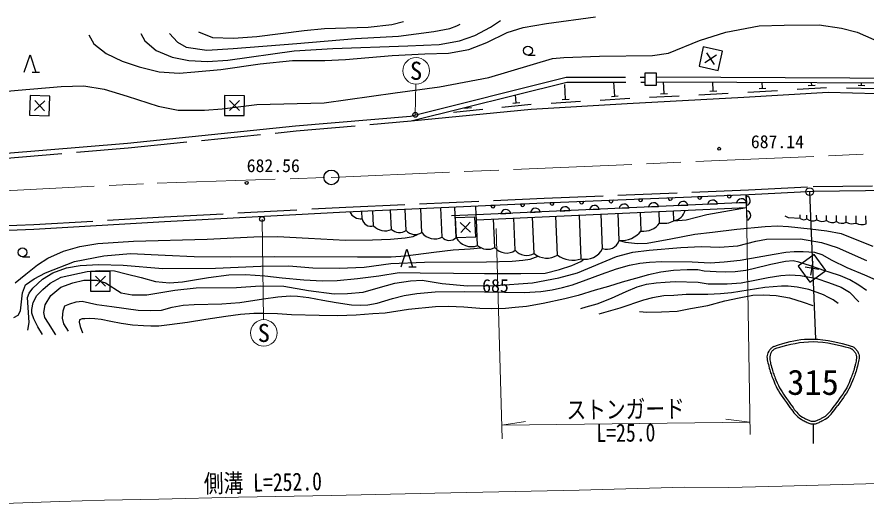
# Model space of a CAD drawing. Units: millimetres at full size, sheet at 1:1000; details may follow other scales. Extents: x 40000 to 680000, y 20000 to 380000.
# Drawn here: x 138746 to 224878, y 260841 to 310639 of the extents above; entities that cross this region are included whole.
import ezdxf
from ezdxf.enums import TextEntityAlignment as Align

# ---------------------------------------------------------------- set-up
doc = ezdxf.new("R2010")
doc.units = ezdxf.units.MM
doc.header["$LTSCALE"] = 1000
doc.linetypes.add('CHAIN', pattern=[18.5, 12, -1.5, 3.5, -1.5])
doc.linetypes.add('DASHED', pattern=[7.5, 6, -1.5])
for name, color, linetype, lineweight in [('M-BGD', 7, 'Continuous', 25), ('M-BMK', 2, 'CHAIN', 13), ('M-BMK-SRVR', 3, 'Continuous', 25), ('M-STR-HTXT', 7, 'Continuous', 13), ('M-STR-STRC', 7, 'Continuous', 25)]:
    doc.layers.add(name, color=color, linetype=linetype, lineweight=lineweight)
doc.styles.add('ＭＳ ゴシック', font='')
doc.styles.get('ＭＳ ゴシック').set_extended_font_data('MS Gothic')

msp = doc.modelspace()

# ---------------------------------------------------------------- linework, layer by layer
at = {"layer": 'M-BGD'}
for p, q in [((190581, 306779), (191331, 306779)), ((208532, 306023), (209723, 306787)), ((209509, 305810), (208746, 307000)), ((140273, 305034), (141025, 305034)), ((178655, 300593), (194468, 304524)), ((204395, 302878), (204332, 304074)), ((209388, 303138), (209341, 304048)), ((178738, 300099), (194529, 304024)), ((194406, 302296), (194313, 303793)), ((199396, 302605), (199308, 304024)), ((212897, 303023), (215892, 303199)), ((214027, 303390), (214726, 303431)), ((214377, 303411), (214341, 304022)), ((217888, 303316), (220883, 303492)), ((219019, 303683), (219717, 303724)), ((219368, 303704), (219351, 303997)), ((222907, 303453), (225906, 303376)), ((224065, 303723), (224765, 303705)), ((224415, 303714), (224421, 303971)), ((189399, 301935), (189322, 302730)), ((197918, 302213), (200912, 302399)), ((199047, 302584), (199746, 302627)), ((202912, 302500), (205908, 302656)), ((204045, 302859), (204744, 302896)), ((207906, 302760), (210902, 302916)), ((209038, 303120), (209738, 303156)), ((140529, 301168), (141572, 302123)), ((141528, 301124), (140573, 302167)), ((160304, 301158), (161309, 302153)), ((161304, 301153), (160309, 302158)), ((184143, 301407), (184840, 301475)), ((184492, 301441), (184483, 301527)), ((187935, 301492), (190921, 301781)), ((189050, 301901), (189747, 301969)), ((192927, 301904), (195922, 302089)), ((194057, 302274), (194755, 302318)), ((183028, 300998), (186014, 301287)), ((199220, 292047), (198818, 292031)), ((202217, 292170), (201816, 292153)), ((205215, 292292), (204813, 292276)), ((208212, 292414), (207811, 292398)), ((211210, 292536), (210808, 292520)), ((212741, 291824), (212709, 292597)), ((212713, 292496), (212754, 291506)), ((179826, 288772), (179716, 291196)), ((181875, 288325), (181741, 291287)), ((183290, 288261), (183150, 291351)), ((185340, 290575), (185301, 291449)), ((212741, 291824), (185340, 290575)), ((185363, 290076), (212764, 291324)), ((187231, 291536), (186829, 291518)), ((190227, 291672), (189826, 291654)), ((193225, 291803), (192823, 291787)), ((196222, 291925), (195821, 291909)), ((196833, 291099), (197823, 291144)), ((199830, 291236), (200820, 291281)), ((202827, 291372), (203817, 291417)), ((205824, 291509), (206814, 291554)), ((208821, 291645), (209810, 291690)), ((211751, 291779), (212741, 291824)), ((212764, 291324), (212741, 291824)), ((173761, 290175), (173727, 290924)), ((174926, 289444), (174857, 290976)), ((176734, 289100), (176645, 291057)), ((178212, 288996), (178116, 291123)), ((185340, 290575), (182838, 290461)), ((185363, 290076), (185340, 290575)), ((187842, 290689), (188832, 290734)), ((190839, 290826), (191829, 290871)), ((191209, 286645), (191042, 290335)), ((193576, 286494), (193415, 290443)), ((193836, 290962), (194826, 291008)), ((195978, 286119), (195798, 290551)), ((198139, 287153), (197997, 290651)), ((199847, 287960), (199734, 290731)), ((202080, 288935), (202002, 290834)), ((203943, 289740), (203895, 290920)), ((205388, 289965), (205346, 290986)), ((212768, 291008), (212783, 290017)), ((218214, 290212), (218196, 290565)), ((218871, 290157), (218866, 290554)), ((219873, 290074), (219867, 290538)), ((220874, 289991), (220867, 290522)), ((221875, 289908), (221867, 290505)), ((222876, 289824), (222867, 290489)), ((223877, 289741), (223868, 290473)), ((224878, 289658), (224868, 290456)), ((184766, 288828), (183722, 289782)), ((183767, 288783), (184721, 289827)), ((185481, 287471), (185363, 290076)), ((187208, 287265), (187077, 290154)), ((189295, 286983), (189147, 290248)), ((139308, 286321), (140058, 286321)), ((178493, 285317), (179246, 285317)), ((220098, 285039), (218700, 285254)), ((219292, 284448), (219507, 285846)), ((147712, 283342), (146712, 284342)), ((146712, 283342), (147712, 284342))]:
    msp.add_line(p, q, dxfattribs=at)
at = {"layer": 'M-BGD', "linetype": 'DASHED'}
for p, q in [((194468, 304524), (202426, 304524)), ((194529, 304024), (202426, 304024))]:
    msp.add_line(p, q, dxfattribs=at)
at = {"layer": 'M-BGD'}
for points in [[(146027, 308834), (146542, 307911), (147810, 306924), (149425, 306162), (151149, 305579), (153169, 305076), (155188, 304925), (156785, 305069), (159437, 305308), (163419, 305889), (166713, 306234), (169972, 306211), (172088, 306324), (176791, 306718), (180120, 306905), (182522, 306964), (184574, 307351), (186397, 308061), (188475, 309051), (190100, 309570), (192454, 309975), (197448, 310639)], [(151317, 308967), (151716, 308214), (152869, 307226), (154491, 306562), (156194, 306222), (158088, 306111), (160136, 306276), (166867, 307207), (170789, 307445), (178409, 307714), (181562, 307855), (183653, 308233), (185194, 308757), (186797, 309604), (187802, 310271)], [(157172, 309138), (158585, 308554), (160714, 308497), (163078, 308671), (167884, 309280), (169953, 309484), (174387, 309594), (176783, 309878), (177950, 310180)], [(134780, 302838), (138865, 303233), (143243, 303589), (145527, 303663), (147600, 303334), (149938, 302614), (153055, 301583), (155110, 301198), (157762, 301198), (159553, 301317), (163093, 301779), (169896, 301929), (177100, 302930), (181608, 303555), (186627, 304517), (193089, 306412), (194231, 306545), (197838, 306654), (203228, 306724), (204842, 306968), (207984, 308260), (210662, 309084), (214041, 309728), (216572, 309824), (220109, 309834), (222399, 309491), (223976, 309085), (226813, 307845)], [(154211, 308962), (155033, 308076), (155911, 307584), (158023, 307278), (160669, 307456), (167150, 307950), (173084, 308471), (177444, 308704), (181030, 309163), (182668, 309480), (183372, 309743), (183691, 309921)], [(139486, 305034), (140068, 306816), (140650, 305034)], [(178738, 300099), (190918, 301278), (200651, 301881), (212483, 302498), (221051, 303001), (225961, 302874), (240778, 301660), (268980, 302596), (311776, 304292), (318027, 304673), (329008, 304263), (341827, 303126), (367444, 300059)], [(203626, 304577), (236292, 304410), (240334, 302549)], [(203626, 304077), (236181, 303911), (240233, 302046)], [(71629, 299821), (84283, 298608), (97945, 297144), (110350, 296481), (122827, 296287), (137288, 296793), (149964, 297853), (167016, 299586), (178655, 300593)], [(366733, 292495), (343916, 295223), (329952, 295945), (317698, 296486), (308418, 296208), (299902, 296120), (278086, 295087), (255258, 294052), (241274, 293466), (232768, 293110), (219544, 292941), (212978, 292608), (192238, 291763), (172121, 290852), (153699, 289874), (140466, 289090), (129480, 288635), (120010, 288407), (114127, 288595), (105496, 288848), (99483, 289230), (70996, 291637)], [(205388, 289965), (206642, 290064), (208735, 290613), (212764, 291324)], [(218214, 290212), (217008, 290270), (216672, 290427)], [(199847, 287960), (200489, 287808), (201685, 287652), (202688, 287711), (205064, 288153), (207519, 288608), (209298, 288819), (211784, 289121), (214663, 289404), (215887, 289444), (217015, 289386), (219226, 289148), (220915, 288953), (222352, 288695), (223423, 288254), (225566, 287402)], [(138560, 283692), (139631, 284568), (140826, 285516), (141877, 286186), (143474, 286875), (145132, 287347), (146952, 287661), (150552, 287898), (158028, 288092), (162771, 288353), (165183, 288387), (168329, 288219), (172059, 288016), (174823, 288030), (176636, 288111), (178112, 288251), (178934, 288390), (179375, 288592)], [(142702, 278406), (141960, 279590), (141575, 280168), (141476, 280653), (141605, 281432), (142184, 282399), (143212, 283230), (144429, 283691), (145520, 283943), (146803, 283947), (147743, 283668), (149315, 282656), (150421, 282477), (151929, 282477), (154753, 282948), (156923, 283154), (161021, 283221), (163416, 283382), (165825, 283335), (168312, 282910), (170914, 282578), (172285, 282601), (173872, 282746), (175371, 283181), (177070, 283646), (178680, 283876), (179839, 283935), (181890, 283617), (184446, 283387), (187284, 283396), (191055, 283665), (193712, 284180), (195606, 284705), (199564, 286334), (201230, 286775), (202882, 286993), (206080, 287251), (208182, 287346), (210017, 287302), (211878, 287425), (213708, 287920), (214794, 288115), (218225, 288151), (220364, 287783), (221945, 287257), (224914, 285928)], [(138417, 280159), (138881, 280399), (139113, 280851), (139292, 282680), (139616, 283459), (140483, 284098), (141625, 284678), (144568, 285837), (147564, 286433), (150273, 286654), (153792, 286470), (156714, 286349), (160394, 286305), (164852, 286351), (173305, 286329), (176718, 286307), (178163, 286414), (181024, 286796), (183007, 287029), (184727, 287122), (185819, 287240)], [(143970, 278768), (143516, 279522), (143378, 280094), (143421, 280828), (143615, 281349), (144108, 281554), (144755, 281751), (145373, 281824), (146860, 281487), (148363, 281263), (151048, 280890), (152301, 280860), (153415, 280910), (154478, 281205), (155608, 281403), (156732, 281486), (159535, 281549), (161339, 281683), (163765, 282070), (165196, 282270), (166464, 282361), (167208, 282329), (168353, 282207), (169758, 281922), (171131, 281683), (172694, 281449), (173555, 281414), (174347, 281453), (175295, 281624), (176848, 282081), (178017, 282384), (179301, 282608), (181159, 282766), (184176, 282797), (190210, 282707), (191904, 282787), (193030, 282965), (194082, 283218), (195104, 283488), (196502, 283969), (198054, 284566), (199573, 285101), (200876, 285477), (201936, 285668), (202912, 285767), (204165, 285853), (207254, 285823), (209075, 285723), (210483, 285821), (212107, 285963), (215564, 286569), (216743, 286774), (217583, 286852), (218500, 286865), (219644, 286801), (220380, 286555), (221423, 285989), (222917, 285244), (224720, 284475), (226418, 283730)], [(177706, 285317), (178288, 287099), (178871, 285317)], [(139861, 278882), (139966, 279654), (139826, 282200), (139966, 282645), (140349, 283144), (141320, 284054), (142394, 284694), (143781, 285198), (145168, 285429), (147048, 285530), (149507, 285456), (153554, 285135), (158880, 285157), (163491, 285373), (166323, 285386), (168764, 285190), (171445, 285174), (173983, 285280), (176672, 285637), (180098, 285787), (186383, 285795), (188982, 285870), (190075, 285991), (190800, 286093), (191623, 286384)], [(141324, 278424), (140870, 279222), (140462, 280022), (140270, 280608), (140270, 280983), (140372, 281697), (140746, 282391), (141383, 282994), (142100, 283643), (143220, 284246), (145870, 284829), (147156, 284936), (148636, 284890), (149830, 284574), (151329, 284219), (152789, 283827), (154230, 283693), (155530, 283783), (158167, 284217), (160224, 284475), (161925, 284532), (163889, 284392), (165662, 284173), (167857, 283984), (169724, 283897), (171219, 283917), (173285, 284111), (175439, 284399), (177534, 284711), (179656, 284686), (183027, 284649), (186161, 284610), (189851, 284616), (192343, 284662), (193782, 285031), (195041, 285449), (195964, 285845), (196235, 286080)], [(224923, 282912), (224152, 283451), (223239, 283999), (222305, 284381), (221150, 284767), (220690, 284896), (219256, 285414), (218079, 285776), (217488, 285894), (216713, 285830), (215226, 285526), (213420, 285087), (212699, 284921), (211614, 284784), (210616, 284758), (209690, 284793), (208474, 284865), (207804, 284981), (206750, 285011), (205361, 284924), (204067, 284751), (202806, 284502), (201480, 284134), (200146, 283729), (198752, 283314), (197414, 282921), (195693, 282378), (194333, 282053), (192117, 281567), (190432, 281275), (189272, 281166), (188311, 281076), (186927, 281049), (185700, 281088), (184064, 281198), (182528, 281288), (181198, 281260), (178460, 280957), (176091, 280617), (174862, 280519), (173159, 280384), (171277, 280334), (169406, 280358), (166605, 280430), (165192, 280518), (163691, 280569), (162787, 280558), (161416, 280458), (159942, 280262), (157897, 279965), (156037, 279668), (154225, 279429), (153129, 279297), (152331, 279294), (151578, 279306), (150471, 279382), (149303, 279551), (148273, 279771), (147270, 279973), (146639, 280033), (146111, 280071), (145642, 280032), (145347, 280015), (145087, 279914), (145062, 279698), (145146, 279251), (145407, 278601)], [(195938, 281088), (196478, 281228), (197609, 281560), (199042, 282106), (200531, 282812), (201677, 283289), (202625, 283549), (203597, 283689), (204511, 283761), (205503, 283805), (207856, 283750), (208876, 283585), (210783, 283590), (212218, 283674), (213442, 283917), (214958, 284209), (216222, 284416), (217144, 284477), (218215, 284405), (219894, 284123), (221082, 283704), (222368, 283235), (223190, 282720), (224160, 281746)], [(222043, 281585), (221534, 281948), (221080, 282199), (220563, 282452), (219935, 282690), (219066, 282998), (217889, 283230), (216990, 283335), (216295, 283335), (214611, 283190), (212915, 282951), (211239, 282653), (210117, 282573), (208826, 282504), (206642, 282509), (205370, 282400), (204374, 282343), (203209, 282140), (202303, 281917), (199887, 281119), (197760, 280488)], [(201902, 280769), (202656, 280705), (204138, 280749), (205723, 280813), (207062, 281085), (208837, 281393), (210568, 281839), (212011, 282141), (213380, 282434), (214479, 282456), (215756, 282384), (217125, 282140), (218489, 281703), (219484, 281367)]]:
    msp.add_lwpolyline(points, dxfattribs=at)
for points in [[(207937, 305642), (209891, 305215), (210318, 307169), (208364, 307596)], [(202426, 303727), (203626, 303727), (203626, 304927), (202426, 304927)], [(140007, 300691), (142005, 300602), (142094, 302600), (140096, 302689)], [(159801, 300661), (161801, 300650), (161812, 302650), (159812, 302661)], [(183290, 288261), (185288, 288351), (185198, 290349), (183200, 290259)], [(219184, 283749), (220797, 284932), (219614, 286545), (218001, 285362)], [(146212, 282842), (148212, 282842), (148212, 284842), (146212, 284842)]]:
    msp.add_lwpolyline(points, close=True, dxfattribs=at)
at = {"layer": 'M-BGD', "linetype": 'DASHED'}
for points in [[(71591, 299322), (84232, 298110), (97905, 296645), (110333, 295982), (122831, 295787), (137318, 296294), (150010, 297355), (167063, 299088), (178738, 300099)], [(71034, 292135), (99520, 289729), (105519, 289347), (114142, 289095), (120012, 288907), (129464, 289135), (140441, 289589), (153671, 290374), (172097, 291351), (192217, 292262), (212955, 293108), (219529, 293441), (232754, 293610), (241253, 293966), (255236, 294551), (278062, 295587), (299887, 296620), (308408, 296708), (317701, 296987), (328920, 296491)]]:
    msp.add_lwpolyline(points, dxfattribs=at)
at = {"layer": 'M-BGD'}
for centre, radius in [((190581, 307229), 450), ((209980, 297277), 150), ((162049, 293814), 150), ((139308, 286771), 450)]:
    msp.add_circle(centre, radius, dxfattribs=at)
for centre, radius, start, end in [((199020, 292008), 203, 173.37293, 11.29632), ((202018, 292130), 203, 173.37293, 11.29632), ((205015, 292252), 203, 173.37293, 11.29632), ((208013, 292374), 203, 173.37293, 11.29632), ((209320, 291570), 505, 13.77952, 171.43771), ((211010, 292496), 203, 173.37293, 11.29632), ((212250, 291703), 505, 13.77952, 171.43771), ((212636, 291997), 505, 283.50553, 81.16372), ((187031, 291495), 203, 173.63177, 11.55515), ((190028, 291631), 203, 173.63177, 11.55515), ((191339, 290751), 505, 13.77952, 171.43771), ((193025, 291763), 203, 173.37293, 11.29632), ((194336, 290887), 505, 13.77952, 171.43771), ((196023, 291885), 203, 173.37293, 11.29632), ((197332, 291024), 505, 13.77952, 171.43771), ((200329, 291160), 505, 13.77952, 171.43771), ((203326, 291297), 505, 13.77952, 171.43771), ((206323, 291433), 505, 13.77952, 171.43771), ((173633, 291422), 1253, 206.15825, 275.86389), ((188342, 290614), 505, 13.77952, 171.43771), ((205111, 291405), 1467, 280.87639, 345.5963), ((212678, 290511), 505, 282.03438, 79.69258), ((174673, 290335), 926, 189.94796, 285.8253), ((176063, 290501), 1552, 222.91227, 295.58211), ((202345, 290879), 1963, 262.24692, 324.51028), ((204306, 292157), 2444, 261.44417, 296.25565), ((218581, 290650), 572, 229.99366, 300.50082), ((219433, 290851), 892, 230.99054, 299.50394), ((220456, 291032), 1122, 238.64178, 291.85271), ((221436, 290690), 897, 231.183, 299.31147), ((222441, 290652), 935, 232.74652, 297.74796), ((223470, 290905), 1233, 241.21414, 289.28034), ((224470, 290812), 1224, 241.02734, 289.46714), ((177541, 290011), 1217, 228.43343, 303.48513), ((179148, 289812), 1241, 221.10298, 303.09719), ((181122, 289792), 1649, 218.1898, 297.18753), ((199969, 290725), 2768, 267.47125, 319.69806), ((182613, 288957), 971, 220.574, 314.24293), ((184833, 289106), 1759, 208.71281, 291.63093), ((198580, 288431), 1351, 250.95136, 339.59175), ((186490, 288588), 1505, 227.91108, 298.46496), ((188402, 288242), 1544, 219.2872, 305.32235), ((190463, 288009), 1555, 221.32285, 298.67925), ((196399, 288014), 1941, 257.47384, 333.68341), ((192498, 288230), 2044, 230.86993, 301.83627), ((195116, 288476), 2509, 232.15305, 290.10177)]:
    msp.add_arc(centre, radius, start, end, dxfattribs=at)
at = {"layer": 'M-BMK'}
msp.add_lwpolyline([(71350, 296218), (83246, 294833), (94518, 293592), (107228, 292823), (119266, 292483), (134607, 292853), (152961, 293799), (170633, 294368), (270378, 298710), (307442, 300354), (315047, 300618), (321656, 300686), (330214, 300386), (340581, 299594), (344016, 299222), (368192, 296495)], dxfattribs=at)
at = {"layer": 'M-BMK-SRVR'}
msp.add_circle((170633, 294368), 750, dxfattribs=at)
at = {"layer": 'M-STR-HTXT'}
for p, q in [((179157, 300718), (179212, 303835)), ((212764, 291324), (213111, 268305)), ((163606, 290150), (163765, 279946)), ((187371, 289202), (187961, 267853)), ((187922, 269242), (190349, 269613)), ((213092, 269549), (210657, 269861)), ((213092, 269549), (187922, 269242))]:
    msp.add_line(p, q, dxfattribs=at)
msp.add_lwpolyline([(68946, 265151), (75124, 264078), (80662, 263318), (86659, 262572), (93489, 261907), (98927, 261513), (104379, 261208), (111033, 261008), (117397, 260848), (124445, 260841), (131409, 261076), (138380, 261320), (143102, 261517), (147620, 261621), (153128, 261731), (161230, 261927), (170645, 262103), (181150, 262331), (195783, 262661), (206472, 262964), (210946, 262931), (216357, 263055), (229712, 263421)], dxfattribs=at)
for centre in [(179236, 305185), (163786, 278596)]:
    msp.add_circle(centre, 1350, dxfattribs=at)
at = {"layer": 'M-STR-STRC'}
for p, q in [((219161, 292922), (219756, 277969)), ((219511, 269375), (219511, 267375))]:
    msp.add_line(p, q, dxfattribs=at)
for points in [[(215511, 277231), (215993, 277381), (216427, 277513), (216824, 277628), (217195, 277725), (217552, 277806), (217905, 277872), (218267, 277921), (218647, 277955), (219058, 277975), (219511, 277980), (220002, 277959), (220514, 277906), (221031, 277829), (221537, 277735), (222017, 277631), (222458, 277525), (222842, 277424), (223156, 277337), (223384, 277270), (223511, 277231)], [(215608, 276993), (215855, 277069), (216148, 277157), (216483, 277252), (216854, 277350), (217254, 277445), (217679, 277534), (218123, 277610), (218580, 277671), (219044, 277711), (219511, 277725), (219990, 277707), (220489, 277657), (220992, 277582), (221485, 277491), (221954, 277390), (222383, 277287), (222758, 277189), (223064, 277103), (223287, 277038), (223412, 277000)], [(215511, 277231), (215443, 277188), (215382, 277145), (215327, 277102), (215276, 277058), (215229, 277013), (215184, 276965), (215141, 276913), (215098, 276858), (215055, 276798), (215011, 276731), (214929, 276586), (214874, 276442), (214844, 276300), (214833, 276157), (214840, 276013), (214860, 275867), (214891, 275716), (214928, 275561), (214969, 275400), (215011, 275231)], [(215604, 276996), (215584, 276979), (215558, 276955), (215527, 276926), (215491, 276893), (215453, 276855), (215413, 276814), (215373, 276770), (215333, 276724), (215295, 276676), (215261, 276628), (215189, 276492), (215143, 276344), (215120, 276189), (215116, 276031), (215126, 275876), (215146, 275728), (215172, 275593), (215200, 275475), (215227, 275379), (215248, 275310)], [(223414, 277000), (223435, 276982), (223461, 276958), (223493, 276929), (223528, 276895), (223567, 276857), (223607, 276816), (223647, 276771), (223687, 276725), (223725, 276677), (223761, 276628), (223832, 276492), (223878, 276344), (223901, 276188), (223905, 276030), (223895, 275875), (223875, 275727), (223849, 275592), (223820, 275473), (223794, 275378), (223773, 275309)], [(223511, 277231), (223578, 277188), (223639, 277145), (223694, 277102), (223745, 277058), (223793, 277013), (223837, 276965), (223881, 276913), (223923, 276858), (223966, 276798), (224011, 276731), (224092, 276586), (224147, 276442), (224177, 276300), (224188, 276157), (224181, 276013), (224161, 275867), (224131, 275716), (224093, 275561), (224052, 275400), (224011, 275231)], [(215011, 275231), (215062, 275035), (215109, 274862), (215154, 274707), (215197, 274566), (215241, 274434), (215286, 274305), (215334, 274176), (215387, 274040), (215445, 273893), (215511, 273731), (215636, 273434), (215758, 273171), (215880, 272932), (216004, 272710), (216136, 272495), (216277, 272279), (216431, 272053), (216603, 271809), (216795, 271538), (217011, 271231)], [(215248, 275310), (215298, 275117), (215345, 274947), (215389, 274795), (215431, 274657), (215474, 274527), (215518, 274400), (215566, 274273), (215617, 274140), (215675, 273996), (215739, 273836), (215863, 273542), (215984, 273281), (216104, 273045), (216228, 272824), (216358, 272611), (216498, 272397), (216651, 272174), (216821, 271932), (217011, 271664), (217225, 271360)], [(223773, 275310), (223723, 275117), (223676, 274947), (223632, 274795), (223590, 274657), (223547, 274527), (223503, 274400), (223455, 274273), (223404, 274140), (223347, 273996), (223282, 273836), (223158, 273542), (223037, 273281), (222917, 273045), (222793, 272824), (222663, 272611), (222523, 272397), (222370, 272174), (222200, 271932), (222010, 271664), (221796, 271360)], [(224011, 275231), (223959, 275035), (223912, 274862), (223867, 274707), (223824, 274566), (223780, 274434), (223735, 274305), (223687, 274176), (223635, 274040), (223576, 273893), (223511, 273731), (223385, 273434), (223263, 273171), (223142, 272932), (223017, 272710), (222886, 272495), (222744, 272279), (222590, 272053), (222418, 271809), (222226, 271538), (222011, 271231)], [(217187, 271408), (217339, 271205), (217475, 271019), (217602, 270848), (217724, 270690), (217846, 270545), (217974, 270411), (218113, 270285), (218269, 270167), (218445, 270055), (218648, 269948), (218740, 269901), (218826, 269856), (218908, 269812), (218987, 269772), (219066, 269735), (219145, 269704), (219227, 269677), (219314, 269657), (219408, 269645), (219511, 269640), (219613, 269645), (219707, 269657), (219794, 269677), (219876, 269704), (219956, 269735), (220034, 269772), (220113, 269812), (220195, 269856), (220281, 269901), (220374, 269948), (220576, 270055), (220753, 270167), (220908, 270285), (221047, 270411), (221175, 270545), (221298, 270690), (221420, 270848), (221546, 271019), (221682, 271205), (221834, 271408)], [(217011, 271231), (217166, 271023), (217306, 270832), (217437, 270657), (217563, 270496), (217689, 270348), (217821, 270210), (217964, 270082), (218123, 269960), (218303, 269844), (218511, 269731), (218617, 269676), (218717, 269623), (218812, 269572), (218903, 269526), (218994, 269484), (219086, 269447), (219182, 269417), (219283, 269394), (219392, 269380), (219511, 269375), (219629, 269380), (219738, 269394), (219839, 269417), (219935, 269447), (220027, 269484), (220118, 269526), (220209, 269572), (220304, 269623), (220404, 269676), (220511, 269731), (220718, 269844), (220898, 269960), (221057, 270082), (221200, 270210), (221332, 270348), (221459, 270496), (221584, 270657), (221715, 270832), (221855, 271023), (222011, 271231)]]:
    msp.add_lwpolyline(points, dxfattribs=at)
for centre, radius in [((179157, 300718), 250), ((219161, 292922), 400), ((163606, 290150), 250)]:
    msp.add_circle(centre, radius, dxfattribs=at)

# ---------------------------------------------------------------- texts
at = {"layer": 'M-BGD', "style": 'ＭＳ ゴシック'}
for s, p in [('687.14', (215890, 296939)), ('682.56', (164745, 294508))]:
    msp.add_text(s, height=1320, dxfattribs=at).set_placement(p, align=Align.BOTTOM_CENTER)
msp.add_text('685', height=1320, dxfattribs=at).set_placement((187284, 283396), align=Align.MIDDLE_CENTER)
at = {"layer": 'M-STR-HTXT', "style": 'ＭＳ ゴシック'}
for p in [(179236, 305185), (163786, 278596)]:
    msp.add_text('S', height=1833, dxfattribs=at).set_placement(p, align=Align.MIDDLE_CENTER)
at = {"layer": 'M-STR-HTXT', "style": 'ＭＳ ゴシック', "width": 0.8}
for s, rotation, p in [('ストンガード', 0.699, (200507, 269396)), ('側溝 L=252.0', 1.216, (163724, 261973))]:
    msp.add_text(s, height=1833, rotation=rotation, dxfattribs=at).set_placement(p, align=Align.BOTTOM_CENTER)
msp.add_text('L=25.0', height=1833, rotation=0.699, dxfattribs=at).set_placement((200507, 269396), align=Align.TOP_CENTER)
at = {"layer": 'M-STR-STRC', "style": 'ＭＳ ゴシック'}
msp.add_text('315', height=2566, dxfattribs=at).set_placement((216886, 271544), align=Align.BOTTOM_LEFT)

doc.saveas('drawing.dxf')
